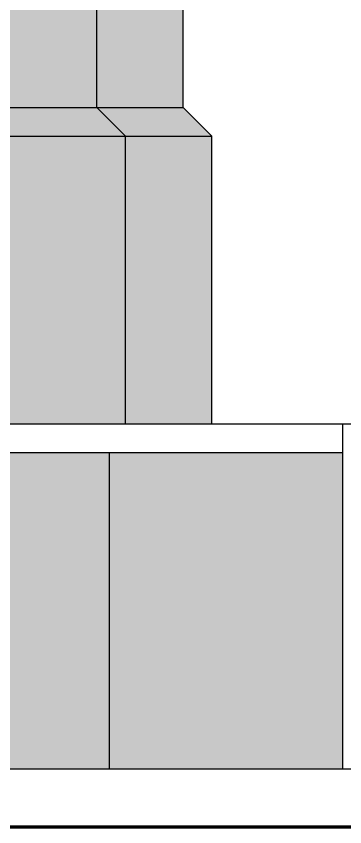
# Model space of a CAD drawing. Header units: metres. Extents: x -109 to 591, y -5 to 592.
# Drawn here: x 568.827 to 569.398, y 6.575 to 7.984 of the extents above; entities that cross this region are included whole.
import ezdxf

# ---------------------------------------------------------------- set-up
doc = ezdxf.new("R2010")
doc.units = ezdxf.units.M
doc.header["$LTSCALE"] = 0.03
for name, color, linetype, lineweight in [('HATCH SECCION', 8, 'Continuous', 5), ('Muro', 7, 'Continuous', 70), ('Muro bajo', 7, 'Continuous', 30)]:
    doc.layers.add(name, color=color, linetype=linetype, lineweight=lineweight)

msp = doc.modelspace()

# ---------------------------------------------------------------- hatches: boundary and pattern name
at = {"layer": 'HATCH SECCION'}
for points in [[(568.9671, 9.2799), (568.7073, 9.2799), (568.7073, 7.8249), (568.9671, 7.8249)], [(569.1171, 9.2799), (568.9671, 9.2799), (568.9671, 7.8249), (569.1171, 7.8249)], [(569.0171, 7.7749), (568.9671, 7.8249), (568.7073, 7.8249), (568.6573, 7.7749)], [(569.1671, 7.7749), (569.1171, 7.8249), (568.9671, 7.8249), (569.0171, 7.7749)], [(569.0171, 7.7749), (568.6573, 7.7749), (568.6573, 7.2749), (569.0171, 7.2749)], [(569.1671, 7.7749), (569.0171, 7.7749), (569.0171, 7.2749), (569.1671, 7.2749)], [(569.3942, 6.6749), (569.3942, 7.2249), (566.8456, 7.2249), (566.8456, 6.6749)]]:
    msp.add_hatch(color=31, dxfattribs=at).paths.add_polyline_path(points)

# ---------------------------------------------------------------- linework, layer by layer
msp.add_line((568.9884, 7.2249), (568.9884, 6.6749))
at = {"layer": 'Muro'}
msp.add_line((564.3088, 6.5749), (576.7594, 6.5749), dxfattribs=at)
at = {"layer": 'Muro bajo'}
for p, q in [((568.9671, 7.8249), (568.9671, 9.2799)), ((569.1171, 7.8249), (569.1171, 9.2799)), ((568.7073, 7.8249), (569.1171, 7.8249)), ((568.9671, 7.8249), (569.0171, 7.7749)), ((569.1171, 7.8249), (569.1671, 7.7749)), ((568.6573, 7.7749), (569.1671, 7.7749)), ((569.0171, 7.2749), (569.0171, 7.7749)), ((569.1671, 7.2749), (569.1671, 7.7749)), ((574.3429, 7.2749), (566.8456, 7.2749)), ((569.3942, 7.2749), (569.3942, 6.6749)), ((569.3942, 7.2249), (566.8456, 7.2249)), ((576.7594, 6.6749), (564.3088, 6.6749))]:
    msp.add_line(p, q, dxfattribs=at)

doc.saveas('drawing.dxf')
